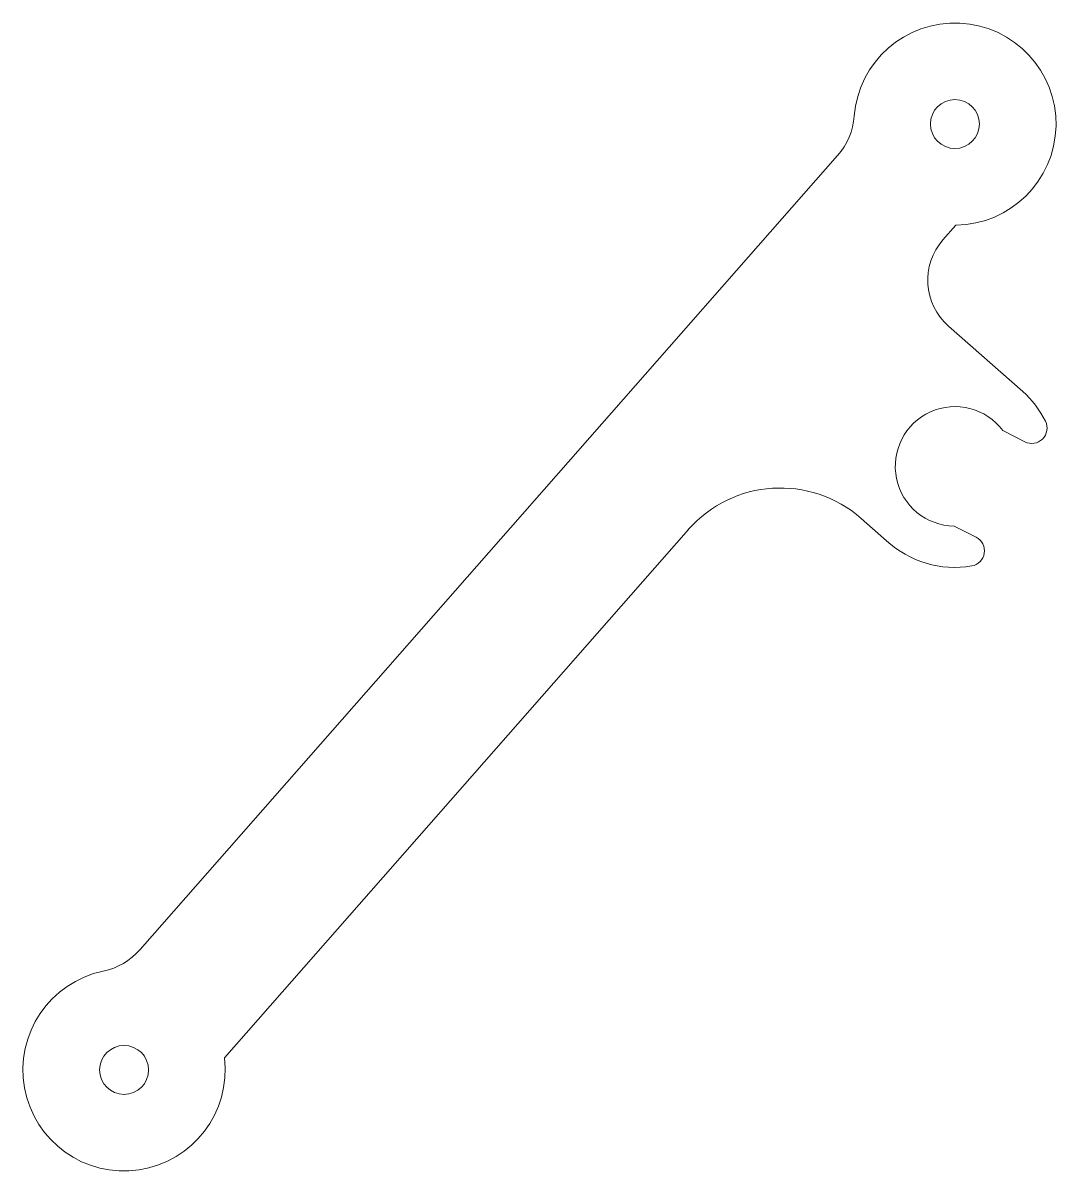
# Model space of a CAD drawing. Header units: millimetres. Extents: x -30.4 to 3.3, y -23 to 14.5.
import ezdxf

# ---------------------------------------------------------------- set-up
doc = ezdxf.new("R2010")
doc.units = ezdxf.units.MM
doc.layers.add('cut', color=7, linetype='CONTINUOUS', lineweight=0, true_color=0x000000)

msp = doc.modelspace()

# ---------------------------------------------------------------- linework, layer by layer
at = {"layer": 'cut'}
for p, q in [((-3.831, 10.152), (-26.61, -15.783)), ((0.03, 7.88), (-0.393, 7.399)), ((-0.21, 4.576), (2.213, 2.448)), ((2.279, 0.803), (1.561, 1.169)), ((-3.062, -1.702), (-2.234, -2.429)), ((-8.707, -2.067), (-23.858, -19.318)), ((0.69, -2.316), (-0.028, -1.95))]:
    msp.add_line(p, q, dxfattribs=at)
for centre in [(0, 11.18), (-27.134, -19.714)]:
    msp.add_circle(centre, 0.8, dxfattribs=at)
for centre, radius, start, end in [((0, 11.18), 3.3, 270.5175, 175.5771), ((-5.484, 11.604), 2.2, 318.7072, 355.5771), ((1.11, 6.079), 2, 138.7072, 228.7072), ((0, 0), 3.3, 26.4725, 47.8935), ((0, 0), 1.95, 36.823, 269.177), ((2.506, 1.248), 0.5, 243, 26.4725), ((-5.702, -4.707), 4, 48.7072, 138.7072), ((0, 0), 3.3, 227.3919, 279.5275), ((0.463, -2.761), 0.5, 279.5275, 63), ((-28.263, -14.331), 2.2, 281.8373, 318.7072), ((-27.134, -19.714), 3.3, 101.8373, 6.8969)]:
    msp.add_arc(centre, radius, start, end, dxfattribs=at)

doc.saveas('drawing.dxf')
